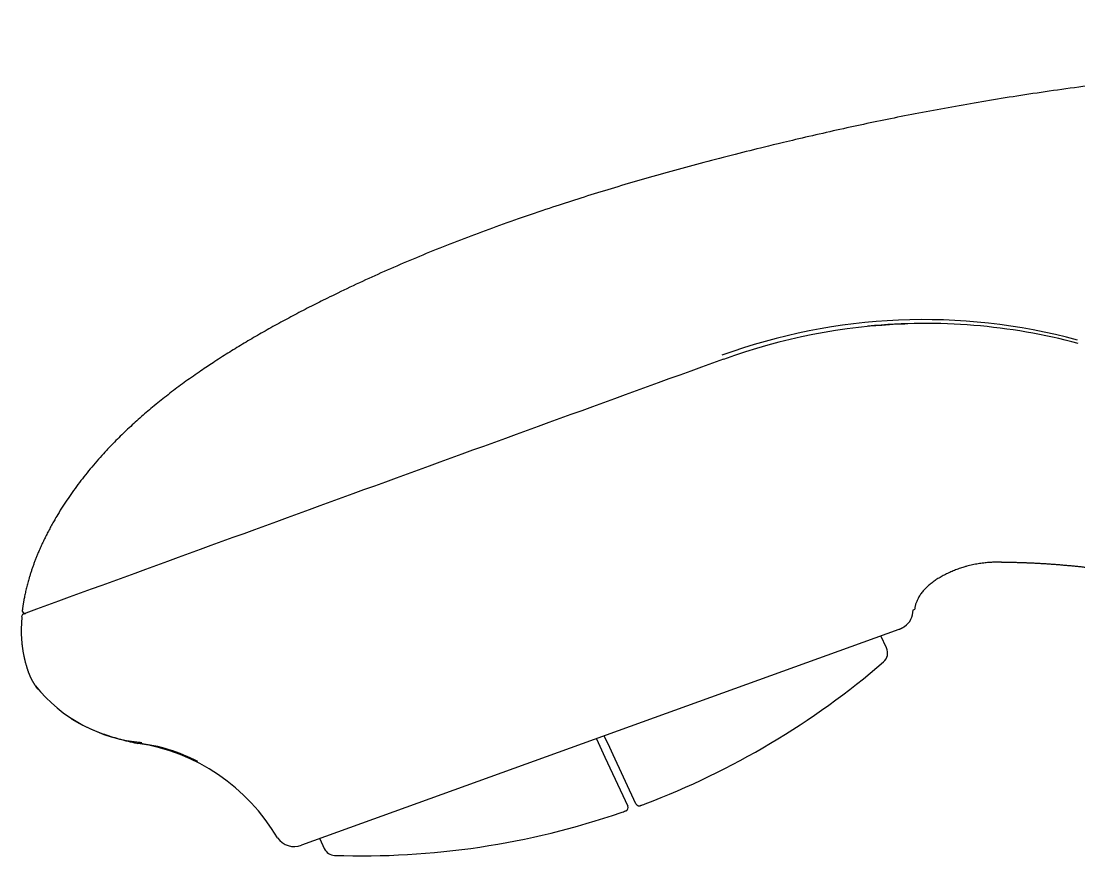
# Model space of a CAD drawing. Header units: millimetres. Extents: x -60 to 7633, y -2614 to 2146.
# Drawn here: x 6994.5 to 7057.3, y -816 to -766.5 of the extents above; entities that cross this region are included whole.
import ezdxf

# ---------------------------------------------------------------- set-up
doc = ezdxf.new("R2010")
doc.units = ezdxf.units.MM
doc.layers.get('0').update_dxf_attribs({"color": 250})

msp = doc.modelspace()

# ---------------------------------------------------------------- linework, layer by layer
at = {"linetype": 'Continuous'}
for p, q in [((6994.55, -801.82), (6994.519, -802.563)), ((6994.78, -801.638), (6994.8, -801.642)), ((7046.634, -802.573), (7011.168, -815.388)), ((7045.904, -803.675), (7045.569, -802.958)), ((7045.904, -803.675), (7045.903, -803.675)), ((7029.47, -809.59), (7029.144, -808.893)), ((7028.672, -809.063), (7028.98, -809.724)), ((7028.98, -809.724), (7029.178, -810.147)), ((7029.178, -810.147), (7030.539, -813.066)), ((7029.668, -810.016), (7029.47, -809.59)), ((7031.026, -812.928), (7029.668, -810.016)), ((7012.247, -814.998), (7012.519, -815.582)), ((7012.52, -815.582), (7012.519, -815.582))]:
    msp.add_line(p, q, dxfattribs=at)
for centre, radius, start, end in [((7048.109, -819.18), 34.99, 74.87478, 110.02079), ((7048.066, -818.726), 34.284, 91.78995, 110.20732), ((7048.231, -819.518), 35.104, 75.05987, 95.60762), ((14521.024, -21421.949), 21950.912, 109.9365467, 110.0516233), ((6347.475, 991.275), 1906.16, 289.848201, 289.850753), ((6990.236, -789.081), 13.331, 289.51197, 289.96886), ((7046.345, -801.455), 1.131, 303.88313, 1.28649), ((7745.375, -2811.05), 2127.353, 109.148427, 109.151256), ((7045.269, -803.971), 0.7, 310.74376, 24.99669), ((7014.725, -768.515), 47.498, 290.76039, 310.74324), ((7002.45, -800.212), 9.103, 218.88635, 265.18179), ((7002.453, -800.208), 9.108, 263.68986, 265.16339), ((6999.725, -820.82), 11.613, 30.43935, 81.43064), ((7000.286, -819.431), 10.172, 62.32823, 83.21582), ((7029.791, -808.47), 4.798, 289.62598, 291.66045), ((7014.725, -768.515), 47.498, 268.07558, 288.93586), ((7028.657, -808.891), 4.787, 288.03154, 291.65293), ((7010.749, -814.227), 1.235, 215.06157, 289.867), ((7013.154, -815.286), 0.7, 205.00101, 268.07424)]:
    msp.add_arc(centre, radius, start, end, dxfattribs=at)
for centre, start_param, end_param in [((7030.357, -813.151), 4.612931, 6.283185), ((7031.207, -812.844), 3.141593, 4.632036)]:
    msp.add_ellipse(centre, major_axis=(0.181, 0.085), ratio=0.999873, start_param=start_param, end_param=end_param, dxfattribs=at)
for points, degree, knots in [([(7127.257, -766.474), (7118.468, -766.622), (7098.662, -767.128), (7073.865, -768.282), (7058.15, -769.732), (7038.856, -773.618), (7025.044, -777.536), (7017.675, -780.388), (7010.785, -783.607), (7002.498, -788.839), (6998.283, -792.668), (6995.902, -796.268), (6994.839, -799.411), (6994.592, -801.412)], 5, [0, 0, 0, 0, 0, 0, 0.147341, 0.317911, 0.380189, 0.386233, 0.619866, 0.698425, 0.711448, 0.785786, 1, 1, 1, 1, 1, 1]), ([(7052.733, -798.582), (7053.062, -798.582), (7055.071, -798.607), (7057.136, -798.761), (7059.295, -799.035), (7061.604, -799.398), (7063.666, -799.741)], 5, [0, 0, 0, 0, 0, 0, 0.164183, 1, 1, 1, 1, 1, 1]), ([(6994.55, -801.82), (6994.554, -801.764), (6994.583, -801.711), (6994.645, -801.663), (6994.666, -801.653), (6994.688, -801.646)], 3, [0, 0, 0, 0, 0.5, 0.5, 0.7083448, 0.7083448, 0.7083448, 0.7083448]), ([(6994.755, -801.634), (6994.705, -801.625), (6994.659, -801.597), (6994.599, -801.515), (6994.585, -801.463), (6994.592, -801.412)], 3, [0, 0, 0, 0, 0.5, 0.5, 1, 1, 1, 1]), ([(7030.38, -813.357), (7030.392, -813.352), (7030.417, -813.343), (7030.43, -813.338), (7030.454, -813.327), (7030.478, -813.311), (7030.511, -813.281), (7030.537, -813.248), (7030.542, -813.225), (7030.543, -813.223)], 3, [0, 0, 0, 0, 0.209698, 0.450554, 0.516704, 0.604487, 0.755261, 0.976488, 1, 1, 1, 1]), ([(7031.111, -813.018), (7031.125, -813.026), (7031.149, -813.037), (7031.188, -813.044), (7031.221, -813.044), (7031.244, -813.041), (7031.258, -813.038), (7031.268, -813.035), (7031.29, -813.028), (7031.327, -813.015), (7031.38, -812.996), (7031.403, -812.988)], 3, [0, 0, 0, 0, 0.102774, 0.200532, 0.280394, 0.338225, 0.376209, 0.417199, 0.493271, 0.806661, 1, 1, 1, 1])]:
    msp.add_open_spline(points, degree=degree, knots=knots, dxfattribs=at)
for points in [[(7052.733, -798.582), (7051.681, -798.58), (7050.349, -798.613), (7048.387, -799.505), (7047.686, -800.419), (7047.568, -801.399)], [(6994.519, -802.563), (6994.519, -803.17), (6994.572, -803.734), (6994.672, -804.253), (6994.806, -804.723), (6994.961, -805.149)], [(6994.961, -805.149), (6995.021, -805.313), (6995.103, -805.498), (6995.209, -805.697), (6995.341, -805.906), (6995.501, -806.123)], [(6997.499, -807.881), (6998.121, -808.259), (6998.835, -808.606), (6999.636, -808.907), (7000.513, -809.152), (7001.456, -809.336)]]:
    msp.add_open_spline(points, degree=5, dxfattribs=at)
msp.add_rational_spline([(7046.634, -802.573), (7046.817, -802.507), (7046.976, -802.394)], [1, 0.962878338847, 0.944309585689], degree=2, dxfattribs=at)

doc.saveas('drawing.dxf')
